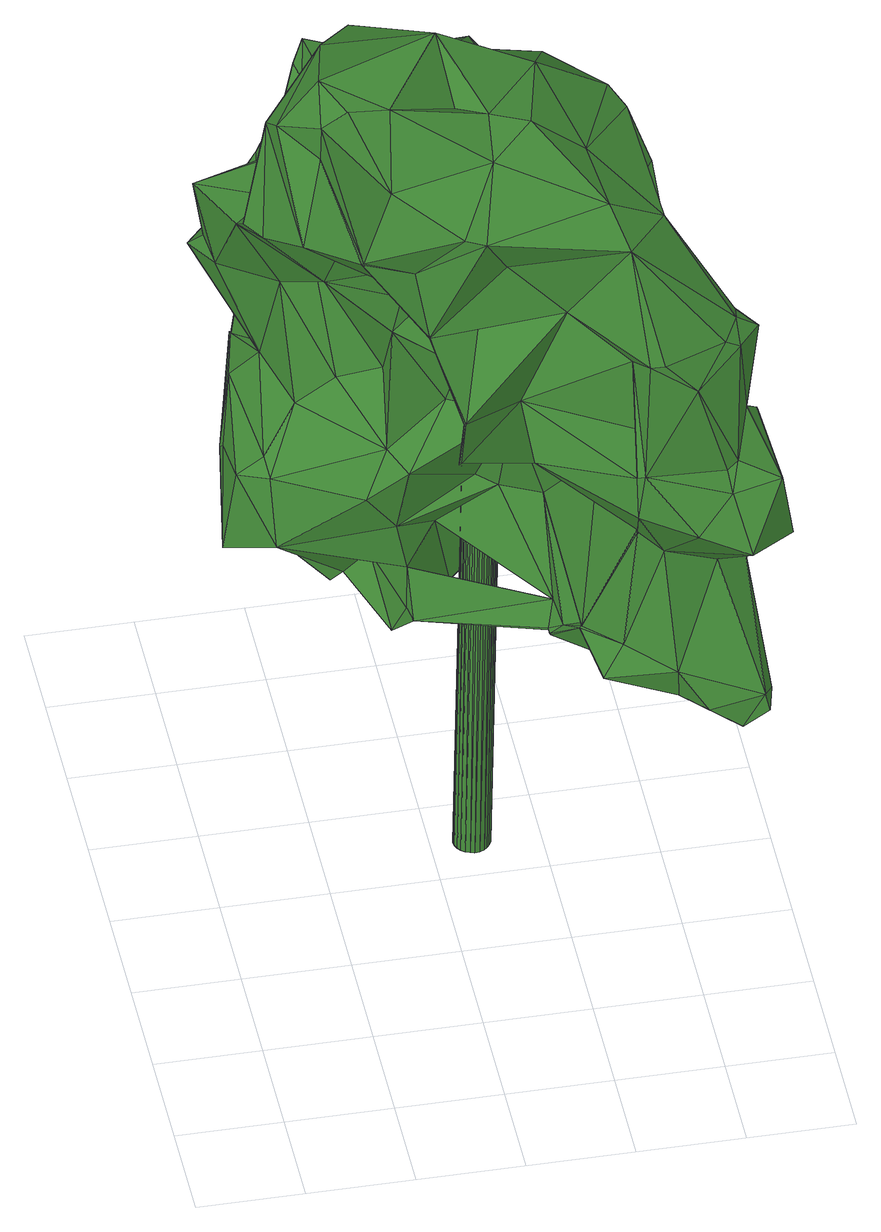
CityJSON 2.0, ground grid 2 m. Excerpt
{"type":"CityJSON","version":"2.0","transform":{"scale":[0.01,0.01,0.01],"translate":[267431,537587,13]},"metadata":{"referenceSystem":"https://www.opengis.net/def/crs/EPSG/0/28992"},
"CityObjects":{
"tree1":{"type":"SolitaryVegetationObject","attributes":{"gtid":126,"crown_width_m":9.75,"crown_median_z":24.59,"crown_r50_m":0.432,"crown_porosity":0.88,"trunk_H_m":11.47,"trunk_DBH_m":0.675,"trunk_radius_m":0.338,"trunk_base_height_m":13.12,"original_gtid":"126"},"geometry":[{"type":"Solid","lod":"3","boundaries":[[[[0,1,2]],[[3,4,5]],[[6,7,8]],[[9,10,11]],[[12,13,14]],[[15,16,17]],[[18,19,20]],[[4,21,22]],[[23,24,25]],[[25,26,23]],[[27,28,29]],[[30,31,32]],[[23,33,24]],[[34,35,36]],[[37,38,39]],[[40,41,42]],[[43,44,45]],[[37,46,47]],[[48,49,50]],[[29,28,51]],[[52,53,54]],[[55,56,57]],[[21,4,3]],[[58,27,59]],[[60,61,62]],[[12,63,13]],[[64,0,65]],[[2,66,0]],[[67,68,69]],[[70,71,72]],[[73,32,31]],[[8,74,6]],[[75,76,77]],[[78,79,30]],[[80,81,82]],[[83,7,84]],[[85,86,87]],[[88,89,90]],[[25,91,26]],[[92,72,93]],[[94,47,95]],[[96,97,98]],[[47,46,99]],[[100,101,102]],[[103,104,100]],[[101,100,105]],[[106,107,5]],[[108,109,110]],[[108,111,109]],[[96,112,113]],[[96,113,114]],[[31,63,115]],[[116,117,118]],[[6,119,7]],[[120,119,6]],[[63,31,30]],[[121,61,122]],[[121,122,120]],[[99,123,0]],[[100,104,19]],[[16,124,6]],[[125,126,127]],[[128,129,130]],[[131,132,133]],[[134,135,110]],[[23,26,136]],[[137,138,139]],[[140,141,142]],[[83,143,7]],[[100,144,103]],[[137,139,145]],[[96,146,147]],[[148,147,146]],[[47,99,149]],[[52,150,151]],[[32,78,30]],[[64,152,0]],[[0,152,1]],[[104,148,19]],[[153,97,104]],[[21,3,154]],[[155,156,112]],[[157,158,159]],[[104,160,153]],[[161,162,163]],[[164,33,23]],[[139,165,166]],[[142,27,58]],[[142,58,140]],[[30,79,167]],[[164,23,136]],[[87,55,57]],[[149,168,95]],[[114,169,146]],[[68,170,171]],[[172,173,125]],[[156,75,174]],[[121,120,6]],[[136,26,132]],[[175,101,18]],[[154,176,177]],[[154,177,82]],[[7,119,84]],[[74,178,179]],[[180,181,38]],[[43,182,51]],[[44,43,51]],[[13,183,184]],[[122,119,120]],[[122,84,119]],[[98,97,185]],[[186,98,185]],[[187,136,132]],[[187,132,188]],[[188,132,131]],[[189,190,129]],[[6,74,16]],[[16,74,179]],[[191,192,193]],[[24,194,195]],[[25,195,194]],[[116,130,117]],[[196,117,130]],[[16,179,197]],[[21,154,82]],[[40,198,199]],[[78,200,201]],[[32,200,78]],[[202,203,162]],[[204,205,206]],[[207,69,68]],[[207,68,171]],[[170,208,209]],[[170,209,171]],[[185,210,186]],[[82,81,21]],[[125,173,211]],[[162,212,213]],[[100,214,144]],[[215,216,217]],[[218,219,91]],[[220,221,222]],[[220,223,221]],[[51,182,29]],[[53,215,50]],[[12,115,63]],[[157,159,201]],[[224,225,202]],[[202,225,203]],[[44,226,227]],[[224,212,225]],[[228,69,207]],[[228,67,69]],[[212,224,229]],[[203,225,212]],[[230,205,83]],[[214,231,176]],[[209,208,232]],[[233,234,235]],[[236,237,238]],[[112,156,174]],[[229,224,153]],[[112,96,98]],[[239,240,62]],[[239,62,130]],[[129,190,196]],[[129,196,130]],[[50,49,54]],[[40,241,242]],[[186,112,98]],[[243,244,233]],[[104,147,148]],[[245,246,247]],[[149,95,47]],[[99,46,123]],[[230,84,183]],[[230,183,13]],[[95,248,249]],[[168,248,95]],[[176,154,144]],[[250,251,117]],[[252,180,253]],[[50,54,53]],[[210,185,161]],[[161,254,210]],[[158,92,211]],[[91,255,177]],[[25,255,91]],[[193,182,256]],[[257,14,60]],[[228,71,70]],[[231,227,258]],[[22,21,81]],[[83,204,143]],[[34,36,206]],[[77,259,66]],[[229,260,212]],[[261,39,262]],[[218,26,219]],[[63,30,13]],[[263,41,247]],[[263,90,41]],[[204,8,143]],[[7,143,8]],[[91,177,258]],[[176,258,177]],[[81,264,22]],[[252,265,52]],[[250,190,251]],[[70,237,228]],[[99,0,149]],[[209,232,228]],[[35,34,266]],[[253,249,248]],[[202,161,224]],[[162,203,212]],[[257,60,62]],[[217,216,48]],[[131,267,188]],[[188,267,54]],[[90,89,247]],[[121,6,189]],[[199,198,268]],[[164,269,33]],[[270,269,164]],[[228,237,67]],[[236,67,237]],[[271,263,246]],[[19,105,100]],[[186,210,112]],[[155,112,210]],[[103,160,104]],[[272,114,113]],[[26,91,219]],[[172,273,173]],[[245,273,41]],[[79,35,266]],[[108,160,111]],[[274,135,275]],[[188,54,49]],[[59,182,192]],[[182,193,192]],[[149,271,168]],[[144,214,176]],[[276,200,73]],[[276,73,92]],[[266,34,206]],[[37,123,46]],[[62,240,257]],[[272,262,114]],[[262,277,114]],[[223,278,221]],[[262,65,261]],[[176,231,258]],[[54,267,180]],[[15,251,190]],[[251,15,151]],[[272,221,262]],[[107,279,134]],[[71,93,72]],[[280,17,270]],[[30,167,13]],[[3,9,154]],[[249,38,94]],[[109,281,134]],[[94,37,47]],[[282,199,268]],[[62,61,128]],[[220,152,64]],[[109,283,281]],[[11,283,109]],[[41,138,246]],[[95,249,94]],[[142,28,27]],[[201,36,78]],[[199,139,138]],[[284,112,174]],[[253,265,252]],[[57,56,275]],[[56,274,275]],[[285,141,286]],[[285,287,141]],[[182,59,27]],[[182,27,29]],[[247,259,77]],[[8,264,74]],[[77,1,174]],[[66,259,0]],[[2,1,77]],[[2,77,66]],[[284,174,152]],[[77,174,75]],[[209,228,207]],[[181,267,140]],[[232,71,228]],[[9,3,10]],[[72,92,288]],[[92,73,288]],[[289,184,183]],[[161,163,254]],[[290,129,128]],[[64,278,223]],[[267,133,140]],[[284,113,112]],[[190,250,196]],[[249,253,180]],[[207,171,209]],[[257,291,14]],[[170,291,257]],[[185,97,224]],[[292,45,44]],[[86,206,36]],[[86,36,87]],[[287,285,91]],[[190,293,15]],[[189,15,293]],[[189,293,190]],[[224,97,153]],[[0,259,149]],[[155,76,75]],[[91,258,287]],[[227,226,258]],[[14,291,12]],[[229,294,260]],[[166,118,151]],[[196,250,117]],[[68,291,170]],[[251,151,117]],[[168,271,145]],[[246,263,247]],[[271,149,263]],[[1,152,174]],[[25,194,80]],[[118,117,151]],[[126,232,242]],[[208,242,232]],[[144,11,103]],[[42,127,241]],[[168,145,248]],[[68,115,291]],[[12,291,115]],[[67,115,68]],[[123,261,65]],[[252,54,180]],[[252,52,54]],[[80,178,264]],[[268,239,282]],[[121,295,61]],[[296,181,297]],[[40,268,198]],[[41,273,172]],[[187,49,48]],[[108,294,229]],[[153,108,229]],[[160,108,153]],[[267,181,180]],[[59,297,58]],[[31,115,73]],[[238,237,288]],[[172,127,90]],[[191,193,298]],[[191,298,277]],[[290,128,295]],[[290,295,129]],[[282,139,199]],[[140,297,181]],[[58,297,140]],[[144,154,9]],[[299,300,191]],[[147,234,96]],[[96,243,97]],[[43,256,182]],[[189,129,295]],[[226,287,258]],[[286,133,132]],[[140,133,286]],[[201,200,157]],[[267,131,133]],[[18,20,148]],[[45,175,256]],[[19,148,20]],[[18,105,19]],[[280,48,15]],[[187,48,280]],[[214,100,292]],[[214,292,44]],[[139,282,165]],[[121,189,295]],[[57,275,301]],[[13,167,230]],[[155,75,156]],[[248,52,265]],[[35,79,78]],[[254,302,210]],[[147,235,234]],[[302,77,76]],[[167,79,230]],[[178,80,194]],[[80,264,81]],[[172,90,247]],[[247,41,172]],[[263,88,90]],[[77,302,303]],[[247,303,302]],[[211,213,159]],[[211,159,158]],[[62,128,130]],[[300,297,59]],[[296,297,300]],[[35,78,36]],[[239,268,240]],[[45,256,43]],[[220,284,152]],[[298,304,169]],[[214,44,231]],[[44,227,231]],[[292,102,101]],[[277,169,114]],[[107,134,281]],[[10,107,281]],[[10,3,107]],[[151,15,216]],[[151,216,215]],[[299,296,300]],[[94,38,37]],[[226,28,287]],[[287,28,142]],[[180,38,249]],[[286,141,140]],[[135,134,279]],[[234,244,96]],[[233,244,234]],[[123,65,0]],[[132,26,218]],[[84,230,83]],[[79,206,205]],[[266,206,79]],[[199,41,40]],[[150,139,166]],[[221,65,262]],[[289,183,122]],[[299,38,296]],[[296,38,181]],[[122,183,84]],[[292,175,45]],[[193,256,304]],[[193,304,298]],[[162,161,202]],[[260,213,212]],[[128,61,295]],[[101,105,18]],[[136,187,305]],[[136,305,164]],[[85,5,86]],[[301,5,85]],[[86,5,4]],[[215,53,52]],[[201,87,36]],[[224,161,185]],[[55,87,201]],[[215,217,48]],[[51,226,44]],[[48,306,215]],[[50,215,306]],[[48,50,306]],[[221,278,65]],[[215,52,151]],[[274,294,110]],[[166,151,150]],[[307,149,259]],[[307,259,89]],[[247,89,259]],[[220,64,223]],[[114,146,96]],[[122,61,289]],[[137,271,138]],[[246,138,271]],[[42,241,40]],[[241,127,126]],[[25,24,195]],[[245,41,246]],[[268,40,242]],[[226,51,28]],[[126,242,241]],[[41,90,42]],[[125,127,172]],[[90,127,42]],[[18,146,169]],[[148,146,18]],[[142,141,287]],[[59,192,300]],[[191,300,192]],[[15,48,216]],[[135,274,110]],[[189,124,15]],[[15,124,16]],[[14,184,60]],[[238,288,73]],[[61,60,184]],[[61,184,289]],[[13,184,14]],[[70,72,237]],[[4,308,206]],[[204,206,308]],[[6,124,189]],[[74,264,178]],[[15,17,280]],[[110,109,134]],[[175,292,101]],[[33,269,24]],[[197,269,270]],[[24,269,179]],[[197,179,269]],[[285,218,91]],[[288,237,72]],[[170,257,309]],[[170,309,208]],[[22,264,8]],[[286,218,285]],[[132,218,286]],[[262,39,277]],[[277,39,191]],[[123,39,261]],[[37,39,123]],[[299,191,39]],[[299,39,38]],[[292,100,102]],[[106,5,301]],[[204,83,205]],[[135,310,275]],[[279,310,135]],[[260,294,274]],[[162,173,245]],[[213,173,162]],[[213,211,173]],[[273,245,173]],[[79,205,230]],[[188,49,187]],[[278,64,65]],[[284,220,113]],[[220,222,113]],[[221,113,222]],[[272,113,221]],[[263,307,88]],[[307,89,88]],[[263,149,307]],[[137,145,271]],[[204,308,8]],[[3,5,107]],[[145,311,248]],[[199,138,41]],[[178,194,179]],[[179,194,24]],[[82,255,80]],[[80,255,25]],[[177,255,82]],[[208,309,242]],[[242,309,268]],[[240,268,309]],[[257,240,309]],[[73,200,32]],[[9,11,144]],[[232,93,71]],[[211,92,93]],[[211,93,125]],[[111,11,109]],[[160,103,11]],[[160,11,111]],[[18,169,304]],[[256,175,304]],[[18,304,175]],[[210,76,155]],[[210,302,76]],[[163,247,254]],[[163,245,247]],[[166,165,312]],[[166,312,118]],[[162,245,163]],[[150,311,139]],[[145,139,311]],[[96,244,243]],[[4,22,308]],[[8,308,22]],[[150,52,311]],[[248,311,52]],[[277,298,169]],[[85,87,301]],[[301,87,57]],[[55,201,56]],[[159,56,201]],[[159,213,56]],[[213,274,56]],[[213,260,274]],[[275,106,301]],[[275,310,106]],[[279,107,106]],[[279,106,310]],[[86,4,206]],[[247,77,303]],[[248,265,253]],[[233,235,243]],[[247,302,254]],[[280,305,187]],[[270,305,280]],[[164,305,270]],[[281,283,10]],[[243,235,97]],[[104,235,147]],[[97,235,104]],[[110,294,108]],[[276,158,200]],[[276,92,158]],[[157,200,158]],[[238,73,236]],[[73,115,236]],[[116,312,130]],[[118,312,116]],[[165,282,312]],[[130,312,239]],[[282,239,312]],[[270,17,197]],[[197,17,16]],[[11,10,283]],[[67,236,115]],[[126,125,93]],[[126,93,232]],[[313,314,315]],[[313,315,316]],[[316,315,317]],[[316,317,318]],[[315,314,319]],[[315,319,317]],[[317,319,320]],[[317,320,318]],[[319,314,321]],[[319,321,320]],[[320,321,322]],[[320,322,318]],[[321,314,323]],[[321,323,322]],[[322,323,324]],[[322,324,318]],[[323,314,325]],[[323,325,324]],[[324,325,326]],[[324,326,318]],[[325,314,327]],[[325,327,326]],[[326,327,328]],[[326,328,318]],[[327,314,329]],[[327,329,328]],[[328,329,330]],[[328,330,318]],[[329,314,331]],[[329,331,330]],[[330,331,332]],[[330,332,318]],[[331,314,333]],[[331,333,332]],[[332,333,334]],[[332,334,318]],[[333,314,335]],[[333,335,334]],[[334,335,336]],[[334,336,318]],[[335,314,337]],[[335,337,336]],[[336,337,338]],[[336,338,318]],[[337,314,339]],[[337,339,338]],[[338,339,340]],[[338,340,318]],[[339,314,341]],[[339,341,340]],[[340,341,342]],[[340,342,318]],[[341,314,343]],[[341,343,342]],[[342,343,344]],[[342,344,318]],[[343,314,345]],[[343,345,344]],[[344,345,346]],[[344,346,318]],[[345,314,347]],[[345,347,346]],[[346,347,348]],[[346,348,318]],[[347,314,349]],[[347,349,348]],[[348,349,350]],[[348,350,318]],[[349,314,351]],[[349,351,350]],[[350,351,352]],[[350,352,318]],[[351,314,353]],[[351,353,352]],[[352,353,354]],[[352,354,318]],[[353,314,355]],[[353,355,354]],[[354,355,356]],[[354,356,318]],[[355,314,357]],[[355,357,356]],[[356,357,358]],[[356,358,318]],[[357,314,359]],[[357,359,358]],[[358,359,360]],[[358,360,318]],[[359,314,361]],[[359,361,360]],[[360,361,362]],[[360,362,318]],[[361,314,313]],[[361,313,362]],[[362,313,316]],[[362,316,318]]]]}]}
},
"vertices":[
[112,837,694],[237,912,598],[215,850,595],[766,750,1488],[787,618,1617],[761,688,1498],[686,287,1698],[876,285,1516],[764,382,1691],[671,922,1438],[712,841,1364],[736,1002,1305],[960,185,1082],[939,174,1221],[870,96,1117],[332,349,1501],[431,324,1722],[309,367,1640],[494,1181,1081],[559,1161,1092],[503,1177,1074],[713,743,1673],[745,634,1738],[186,635,1888],[296,538,1884],[414,721,1892],[215,772,1853],[211,1085,1468],[245,1098,1496],[235,1130,1507],[928,348,1236],[931,380,1116],[913,408,1102],[222,550,1880],[689,507,1292],[799,395,1190],[690,510,1290],[84,951,954],[133,919,1024],[111,1070,946],[591,438,713],[588,518,707],[569,462,689],[358,1209,1387],[494,1173,1426],[393,1186,1366],[60,879,850],[57,741,897],[286,422,1566],[226,608,1521],[284,625,1429],[261,1177,1522],[319,635,1279],[332,611,1377],[205,682,1375],[606,605,1099],[646,648,1059],[641,738,1247],[137,966,1350],[160,1091,1344],[775,112,1159],[689,169,1268],[677,175,1168],[957,324,1118],[145,812,745],[67,923,809],[238,796,576],[919,177,731],[902,146,744],[910,143,709],[855,299,666],[797,339,679],[829,365,675],[902,350,916],[662,365,1748],[363,980,534],[379,957,550],[320,872,579],[829,438,1128],[883,347,1256],[586,670,1838],[718,673,1762],[619,777,1768],[918,292,1485],[877,250,1477],[634,646,1424],[736,629,1500],[675,538,1285],[339,603,655],[319,640,575],[351,598,627],[281,849,1825],[807,380,715],[658,446,729],[105,733,938],[110,700,914],[444,977,848],[657,1033,877],[494,1084,733],[36,763,713],[665,1131,1313],[542,1096,1120],[594,1029,1270],[742,1073,1316],[642,1106,1081],[552,1151,1099],[816,768,1262],[820,770,1263],[692,981,1073],[779,902,1221],[686,951,1085],[743,929,1249],[433,1070,708],[357,1015,750],[297,1097,916],[899,322,934],[509,315,1220],[357,206,1324],[509,342,1245],[849,245,1495],[731,199,1494],[704,201,1494],[790,197,1429],[62,924,810],[477,373,1624],[623,495,688],[571,447,685],[570,463,684],[675,178,1260],[498,357,1321],[514,307,1214],[57,680,1537],[103,703,1747],[115,729,1552],[802,856,1223],[738,826,1223],[110,636,1794],[473,652,907],[511,631,893],[524,569,1110],[8,898,1457],[208,823,1477],[222,998,1429],[879,309,1514],[671,996,1429],[338,573,993],[408,1089,1049],[494,1068,1082],[493,1146,1067],[117,675,773],[444,613,1219],[459,391,1340],[271,947,627],[683,1024,892],[603,877,1562],[388,1014,525],[385,1015,527],[737,467,967],[727,397,756],[622,599,871],[673,1040,1089],[645,951,659],[724,789,639],[636,823,697],[174,550,1849],[567,535,1137],[538,437,1270],[923,338,1253],[264,596,926],[379,1091,1054],[747,166,805],[800,143,727],[591,506,688],[649,558,704],[306,974,578],[354,1112,1213],[532,1013,1621],[460,895,1697],[550,524,1828],[469,460,1798],[154,836,1256],[53,918,1246],[247,1174,1373],[864,205,1249],[846,158,1212],[614,1018,704],[509,1077,712],[133,510,1612],[84,632,1540],[583,358,1513],[376,235,1388],[151,1097,1198],[188,1137,1229],[236,1164,1224],[477,547,1837],[425,595,1818],[361,203,1325],[393,334,1730],[626,391,755],[587,602,886],[821,407,964],[727,510,1039],[729,901,649],[764,854,659],[836,385,1511],[812,396,1476],[801,485,1458],[861,144,677],[626,237,750],[753,193,728],[454,970,568],[653,556,705],[817,790,762],[722,684,835],[525,1149,1427],[380,596,1384],[318,382,1526],[335,387,1537],[246,818,1804],[252,824,1822],[335,904,743],[186,1018,931],[309,994,963],[205,857,915],[735,936,675],[754,881,657],[308,1049,1455],[393,996,1443],[842,253,666],[760,926,870],[902,324,1272],[505,1022,1612],[705,301,706],[550,869,1077],[438,979,1074],[624,981,1100],[889,208,727],[857,300,670],[850,252,728],[694,277,1054],[695,274,1051],[569,447,689],[606,361,768],[614,910,868],[404,842,916],[577,703,785],[400,653,809],[438,710,617],[306,617,1020],[171,782,1013],[356,201,1324],[373,238,1385],[215,825,1287],[244,774,1069],[558,861,708],[419,756,1830],[301,1154,1220],[740,259,1012],[427,952,1653],[258,779,607],[777,809,899],[112,1093,930],[167,1126,905],[345,626,731],[645,499,1769],[323,742,1106],[782,337,1248],[62,771,1460],[610,363,770],[290,492,1726],[212,351,1693],[324,616,838],[213,1073,915],[614,548,708],[651,723,1039],[699,766,1252],[827,365,944],[217,1038,970],[97,880,851],[800,795,1245],[209,352,1690],[800,818,1263],[660,464,1076],[746,927,1252],[332,980,706],[225,840,1627],[174,779,1612],[278,873,1608],[837,367,702],[842,192,1241],[729,255,1290],[841,283,956],[442,1097,1329],[446,443,1520],[724,831,930],[686,276,1450],[23,1025,1209],[47,1002,1243],[335,1127,1158],[152,928,1034],[67,1078,1204],[681,743,1274],[419,907,601],[386,858,636],[338,1130,1160],[174,560,1769],[333,640,1494],[303,765,659],[709,504,1612],[671,283,784],[789,784,1251],[417,640,1102],[582,426,1234],[509,695,11],[475,695,12],[508,703,11],[527,680,1158],[526,689,1159],[493,680,1159],[504,712,12],[523,697,1159],[499,719,12],[518,704,1159],[492,724,12],[511,709,1159],[484,727,12],[503,713,1159],[475,729,12],[494,714,1159],[467,728,12],[485,713,1160],[459,724,13],[477,710,1160],[451,719,13],[470,704,1160],[446,712,13],[464,697,1160],[443,704,13],[461,689,1160],[441,695,12],[460,681,1160],[442,687,12],[461,672,1159],[446,678,12],[464,664,1159],[451,671,12],[469,657,1159],[458,666,12],[476,651,1159],[466,663,12],[484,648,1159],[474,661,11],[493,646,1159],[483,662,11],[502,647,1158],[492,666,11],[510,651,1158],[499,671,11],[517,656,1158],[504,678,11],[522,663,1158],[508,686,11],[526,671,1158]
]}
